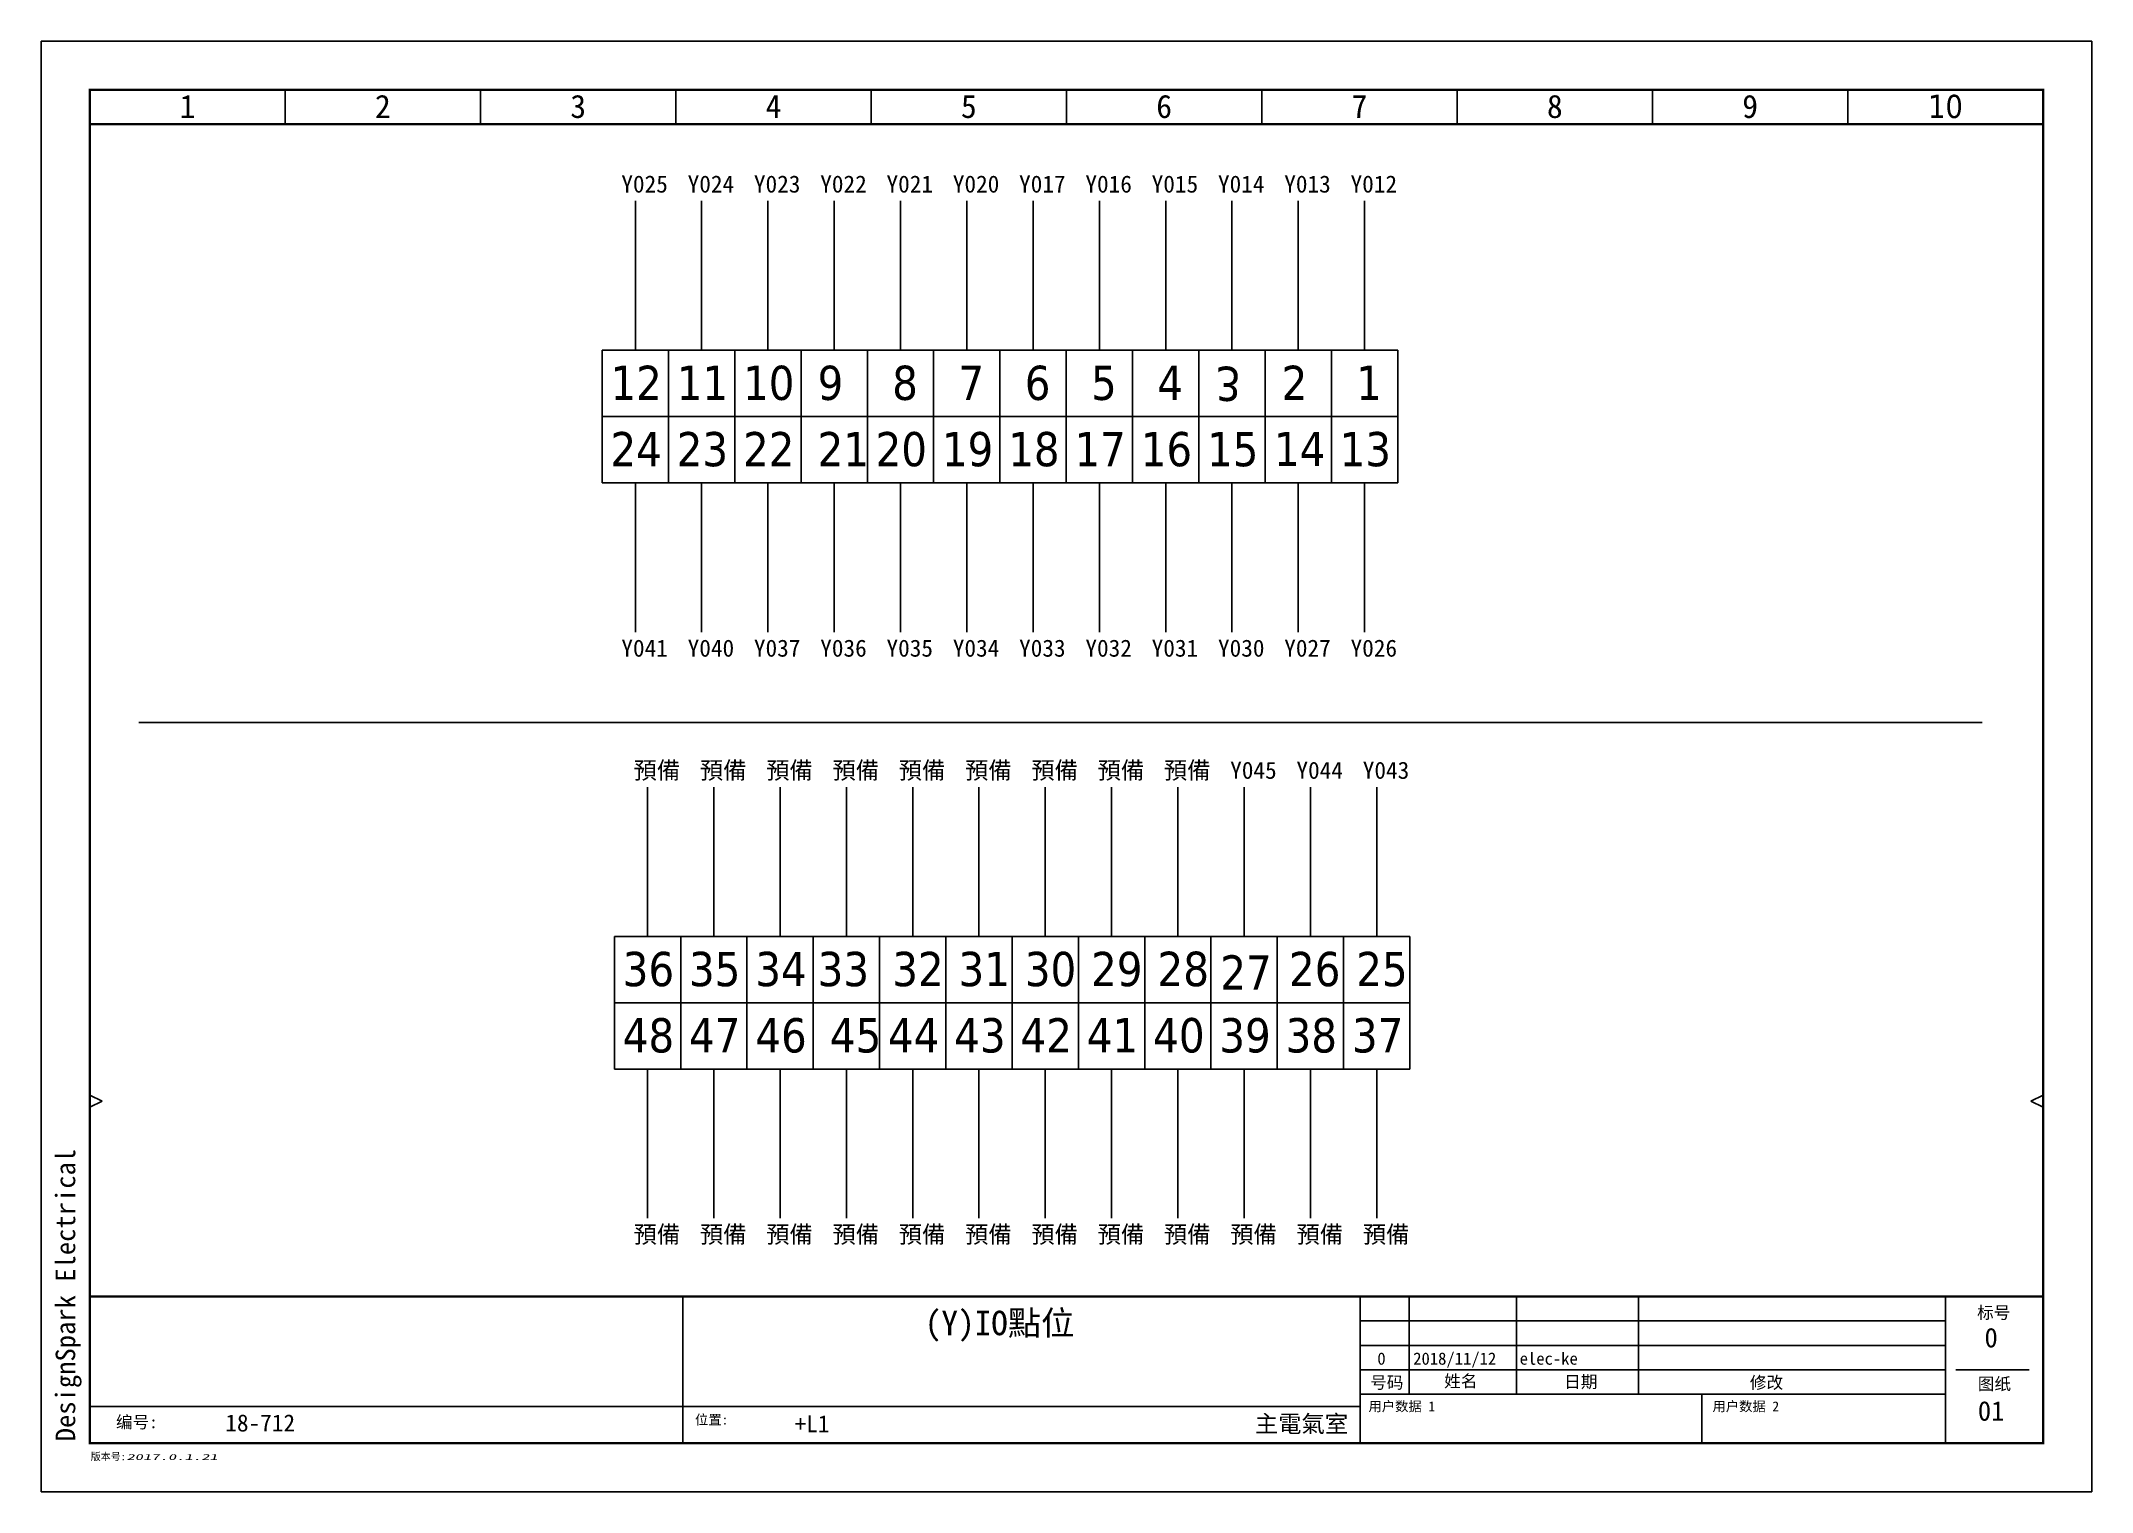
# Model space of a CAD drawing. Header units: millimetres. Extents: x 0 to 420, y 0 to 297.
import ezdxf
from ezdxf.enums import TextEntityAlignment as Align

# ---------------------------------------------------------------- set-up
doc = ezdxf.new("R2010")
doc.units = ezdxf.units.MM
doc.header["$LTSCALE"] = 10
doc.layers.add('DoNotPrint', color=7, linetype='Continuous', plot=False)
doc.layers.add('TITLEBLOCK', color=7, linetype='Continuous')
doc.styles.add('SIMHEI_STANDARD', font='simhei.ttf')
doc.styles.get("Standard").update_dxf_attribs({"font": 'tahoma.ttf'})
doc.styles.add('TAHOMA_STANDARD', font='TAHOMA.TTF')

# ---------------------------------------------------------------- blocks, each defined once
blk = doc.blocks.new('TR_FDP_BASEA3CA_ZH')
at = {"color": 7}
for p, q in [((50, 280), (50, 287)), ((90, 280), (90, 287)), ((130, 280), (130, 287)), ((170, 280), (170, 287)), ((210, 280), (210, 287)), ((250, 280), (250, 287)), ((290, 280), (290, 287)), ((330, 280), (330, 287)), ((370, 280), (370, 287)), ((10, 81.25), (12.5, 80)), ((12.5, 80), (10, 78.75)), ((410, 81.25), (407.5, 80)), ((407.5, 80), (410, 78.75)), ((131.41, 10), (131.41, 40)), ((270.16, 10), (270.16, 40)), ((280.16, 20), (280.16, 40)), ((302.16, 20), (302.16, 40)), ((327.16, 20), (327.16, 40)), ((390, 10), (390, 40)), ((270.16, 35), (390, 35)), ((270.16, 30), (390, 30)), ((270.16, 25), (390, 25)), ((392.11, 25), (407.11, 25)), ((270.16, 17.5), (10, 17.5)), ((270.16, 20), (390, 20)), ((340.08, 20), (340.08, 10))]:
    blk.add_line(p, q, dxfattribs=at)
at = {"color": 7, "const_width": 0.5}
blk.add_lwpolyline([(10, 287), (410, 287), (410, 10), (10, 10)], close=True, dxfattribs=at)
for points in [[(10, 280), (410, 280)], [(10, 40), (410, 40)]]:
    blk.add_lwpolyline(points, dxfattribs=at)
at = {"layer": 'DoNotPrint', "color": 7}
for p, q in [((420, 297), (0, 297)), ((0, 297), (0, 0)), ((420, 0), (420, 297)), ((0, 0), (420, 0))]:
    blk.add_line(p, q, dxfattribs=at)
at = {"color": 7, "style": 'SIMHEI_STANDARD'}
for s, p in [('标号', (399.88, 36.72)), ('号码', (275.59, 22.41)), ('姓名', (290.74, 22.7)), ('日期', (315.32, 22.56)), ('修改', (353.35, 22.4)), ('图纸', (400.03, 22.13))]:
    blk.add_text(s, height=2.5, dxfattribs=at).set_placement(p, align=Align.MIDDLE_CENTER)
blk.add_text('编号:', height=2.5, dxfattribs=at).set_placement((15.35, 13.05))
blk.add_text('位置:', height=2, dxfattribs=at).set_placement((133.92, 14.8), align=Align.MIDDLE_LEFT)
at = {"style": 'SIMHEI_STANDARD'}
blk.add_text('版本号:', height=1.5, dxfattribs=at).set_placement((10.19, 7.25), align=Align.MIDDLE_LEFT)
at = {"color": 7}
for tag, height, style, p in [('#COL', 4.75, 'SIMHEI_STANDARD', (30, 281.25)), ('#COL', 4.75, 'SIMHEI_STANDARD', (70, 281.25)), ('#COL', 4.75, 'SIMHEI_STANDARD', (110, 281.25)), ('#COL', 4.75, 'SIMHEI_STANDARD', (150, 281.25)), ('#COL', 4.75, 'SIMHEI_STANDARD', (190, 281.25)), ('#COL', 4.75, 'SIMHEI_STANDARD', (230, 281.25)), ('#COL', 4.75, 'SIMHEI_STANDARD', (270, 281.25)), ('#COL', 4.75, 'SIMHEI_STANDARD', (310, 281.25)), ('#COL', 4.75, 'SIMHEI_STANDARD', (350, 281.25)), ('#COL', 4.75, 'TAHOMA_STANDARD', (390, 281.25)), ('#PROJECT_DWG_OFFICE', 4, 'SIMHEI_STANDARD', (66.23, 34.15)), ('#PROJECT_DWG_OFFICE_ADDRESS_1', 3, 'SIMHEI_STANDARD', (66.23, 30.11)), ('#PROJECT_DWG_OFFICE_ADDRESS_2', 3, 'SIMHEI_STANDARD', (66.23, 25.87)), ('#PROJECT_DWG_OFFICE_ADDRESS_3', 3, 'SIMHEI_STANDARD', (66.23, 21.95))]:
    blk.add_attdef(tag, text='', height=height, dxfattribs=dict(at, style=style)).set_placement(p, align=Align.CENTER)
at = {"color": 7, "style": 'SIMHEI_STANDARD'}
for tag, height, p in [('#REV_NO_-0', 2.5, (274.5, 37.3)), ('#FOLIO_TZ_0_L1', 5, (196.3, 34.59)), ('#REV_NO_-1', 2.5, (274.5, 32.4)), ('#REV_NO', 4, (399.35, 31.59)), ('#FOLIO_TZ_1_L1', 4, (196.3, 27.51)), ('#REV_NO_-2', 2.5, (274.5, 27.3)), ('#FOLIO_TZ_2_L1', 4, (196.3, 21.54)), ('#FOLIO_TAG', 4, (399.35, 16.59))]:
    blk.add_attdef(tag, text='', height=height, dxfattribs=at).set_placement(p, align=Align.MIDDLE_CENTER)
for tag, height, p in [('#REV_CREATED_ON_-0', 2.5, (281, 37.2)), ('#REV_CREATED_BY_-0', 2.5, (302.7, 37.3)), ('#REV_NO_-0_TZ_0_L1', 2.5, (327.9, 37.3)), ('#REV_CREATED_BY_-1', 2.5, (302.7, 32.4)), ('#REV_CREATED_ON_-1', 2.5, (281, 32.1)), ('#REV_NO_-1_TZ_0_L1', 2.5, (327.9, 32.1)), ('#REV_CREATED_ON_-2', 2.5, (281, 27.3)), ('#REV_CREATED_BY_-2', 2.5, (302.8, 27.3)), ('#REV_NO_-2_TZ_0_L1', 2.5, (327.9, 27.5)), ('##BUNDLE_TX_0_ZH', 2, (271.84, 17.53)), ('##BUNDLE_TX_1_ZH', 2, (342.29, 17.53)), ('#FOLIO_LOC_TAG', 3.5, (154.33, 13.96))]:
    blk.add_attdef(tag, text='', height=height, dxfattribs=at).set_placement(p, align=Align.MIDDLE_LEFT)
blk.add_attdef('#APP_NAME', text='', height=4, rotation=90, dxfattribs=at).set_placement((5, 10.37), align=Align.MIDDLE_LEFT)
blk.add_attdef('#PROJECT_CONTRACT_NUM', text='', height=3.5, dxfattribs=at).set_placement((37.74, 11.33), align=Align.BOTTOM_LEFT)
blk.add_attdef('#FOLIO_LOC_TZ_0_L1', text='', height=3.5, dxfattribs=at).set_placement((267.67, 13.96), align=Align.MIDDLE_RIGHT)
for tag, p in [('#BUNDLE_TX_0', (271.84, 12.19)), ('#BUNDLE_TX_1', (342.1, 12.19))]:
    blk.add_attdef(tag, p, '', height=2.5, dxfattribs=at)
at = {"color": 7, "style": 'SIMHEI_STANDARD', "oblique": 15, "width": 2.071003}
blk.add_attdef('#ELVER', text='', height=1.21, dxfattribs=at).set_placement((17.5, 7.15), align=Align.MIDDLE_LEFT)

msp = doc.modelspace()

# ---------------------------------------------------------------- linework, layer by layer
for p, q in [((114.92, 233.72), (128.5, 233.72)), ((114.92, 233.72), (114.92, 220.15)), ((128.5, 233.72), (142.07, 233.72)), ((128.5, 233.72), (128.5, 220.15)), ((142.07, 233.72), (142.07, 220.15)), ((142.07, 233.72), (155.64, 233.72)), ((155.64, 233.72), (169.22, 233.72)), ((155.64, 233.72), (155.64, 220.15)), ((169.22, 233.72), (182.79, 233.72)), ((169.22, 233.72), (169.22, 220.15)), ((182.79, 233.72), (196.37, 233.72)), ((182.79, 233.72), (182.79, 220.15)), ((196.37, 233.72), (196.37, 220.15)), ((196.37, 233.72), (209.94, 233.72)), ((209.94, 233.72), (223.52, 233.72)), ((209.94, 233.72), (209.94, 220.15)), ((223.52, 233.72), (237.09, 233.72)), ((223.52, 233.72), (223.52, 220.15)), ((237.09, 233.72), (250.67, 233.72)), ((237.09, 233.72), (237.09, 220.15)), ((250.67, 233.72), (250.67, 220.15)), ((250.67, 233.72), (264.24, 233.72)), ((264.24, 233.72), (277.82, 233.72)), ((264.24, 233.72), (264.24, 220.15)), ((277.82, 220.15), (277.82, 233.72)), ((114.92, 220.15), (128.5, 220.15)), ((114.92, 220.15), (114.92, 206.57)), ((114.92, 220.15), (277.82, 220.15)), ((128.5, 220.15), (142.07, 220.15)), ((128.5, 220.15), (128.5, 206.57)), ((142.07, 220.15), (155.64, 220.15)), ((142.07, 220.15), (142.07, 206.57)), ((155.64, 220.15), (169.22, 220.15)), ((155.64, 220.15), (155.64, 206.57)), ((169.22, 220.15), (182.79, 220.15)), ((169.22, 220.15), (169.22, 206.57)), ((182.79, 220.15), (196.37, 220.15)), ((182.79, 220.15), (182.79, 206.57)), ((196.37, 220.15), (196.37, 206.57)), ((196.37, 220.15), (209.94, 220.15)), ((209.94, 220.15), (223.52, 220.15)), ((209.94, 220.15), (209.94, 206.57)), ((223.52, 220.15), (237.09, 220.15)), ((223.52, 220.15), (223.52, 206.57)), ((237.09, 220.15), (250.67, 220.15)), ((237.09, 220.15), (237.09, 206.57)), ((250.67, 220.15), (264.24, 220.15)), ((250.67, 220.15), (250.67, 206.57)), ((264.24, 220.15), (277.82, 220.15)), ((264.24, 220.15), (264.24, 206.57)), ((277.82, 206.57), (277.82, 220.15)), ((114.92, 206.57), (128.5, 206.57)), ((114.92, 206.57), (277.82, 206.57)), ((128.5, 206.57), (142.07, 206.57)), ((142.07, 206.57), (155.64, 206.57)), ((155.64, 206.57), (169.22, 206.57)), ((169.22, 206.57), (182.79, 206.57)), ((182.79, 206.57), (196.37, 206.57)), ((196.37, 206.57), (209.94, 206.57)), ((209.94, 206.57), (223.52, 206.57)), ((223.52, 206.57), (237.09, 206.57)), ((237.09, 206.57), (250.67, 206.57)), ((250.67, 206.57), (264.24, 206.57)), ((264.24, 206.57), (277.82, 206.57)), ((397.5, 157.5), (20, 157.5)), ((117.42, 113.72), (131, 113.72)), ((117.42, 113.72), (117.42, 100.15)), ((131, 113.72), (144.57, 113.72)), ((131, 113.72), (131, 100.15)), ((144.57, 113.72), (158.14, 113.72)), ((144.57, 113.72), (144.57, 100.15)), ((158.14, 113.72), (171.72, 113.72)), ((158.14, 113.72), (158.14, 100.15)), ((171.72, 113.72), (185.29, 113.72)), ((171.72, 113.72), (171.72, 100.15)), ((185.29, 113.72), (198.87, 113.72)), ((185.29, 113.72), (185.29, 100.15)), ((198.87, 113.72), (198.87, 100.15)), ((198.87, 113.72), (212.44, 113.72)), ((212.44, 113.72), (226.02, 113.72)), ((212.44, 113.72), (212.44, 100.15)), ((226.02, 113.72), (239.59, 113.72)), ((226.02, 113.72), (226.02, 100.15)), ((239.59, 113.72), (253.17, 113.72)), ((239.59, 113.72), (239.59, 100.15)), ((253.17, 113.72), (266.74, 113.72)), ((253.17, 113.72), (253.17, 100.15)), ((266.74, 113.72), (280.32, 113.72)), ((266.74, 113.72), (266.74, 100.15)), ((280.32, 100.15), (280.32, 113.72)), ((117.42, 100.15), (117.42, 86.57)), ((117.42, 100.15), (131, 100.15)), ((117.42, 100.15), (280.32, 100.15)), ((131, 100.15), (131, 86.57)), ((131, 100.15), (144.57, 100.15)), ((144.57, 100.15), (144.57, 86.57)), ((144.57, 100.15), (158.14, 100.15)), ((158.14, 100.15), (158.14, 86.57)), ((158.14, 100.15), (171.72, 100.15)), ((171.72, 100.15), (171.72, 86.57)), ((171.72, 100.15), (185.29, 100.15)), ((185.29, 100.15), (185.29, 86.57)), ((185.29, 100.15), (198.87, 100.15)), ((198.87, 100.15), (198.87, 86.57)), ((198.87, 100.15), (212.44, 100.15)), ((212.44, 100.15), (212.44, 86.57)), ((212.44, 100.15), (226.02, 100.15)), ((226.02, 100.15), (226.02, 86.57)), ((226.02, 100.15), (239.59, 100.15)), ((239.59, 100.15), (239.59, 86.57)), ((239.59, 100.15), (253.17, 100.15)), ((253.17, 100.15), (253.17, 86.57)), ((253.17, 100.15), (266.74, 100.15)), ((266.74, 100.15), (266.74, 86.57)), ((266.74, 100.15), (280.32, 100.15)), ((280.32, 86.57), (280.32, 100.15)), ((117.42, 86.57), (131, 86.57)), ((117.42, 86.57), (280.32, 86.57)), ((131, 86.57), (144.57, 86.57)), ((144.57, 86.57), (158.14, 86.57)), ((158.14, 86.57), (171.72, 86.57)), ((171.72, 86.57), (185.29, 86.57)), ((185.29, 86.57), (198.87, 86.57)), ((198.87, 86.57), (212.44, 86.57)), ((212.44, 86.57), (226.02, 86.57)), ((226.02, 86.57), (239.59, 86.57)), ((239.59, 86.57), (253.17, 86.57)), ((253.17, 86.57), (266.74, 86.57)), ((266.74, 86.57), (280.32, 86.57))]:
    msp.add_line(p, q)
at = {"color": 231, "linetype": 'Continuous'}
for points in [[(121.71, 233.72), (121.71, 264.26)], [(135.28, 233.72), (135.28, 264.26)], [(148.86, 233.72), (148.86, 264.26)], [(162.43, 233.72), (162.43, 264.26)], [(176.01, 233.72), (176.01, 264.26)], [(189.58, 233.72), (189.58, 264.26)], [(203.16, 233.72), (203.16, 264.26)], [(216.73, 233.72), (216.73, 264.26)], [(230.31, 233.72), (230.31, 264.26)], [(243.88, 233.72), (243.88, 264.26)], [(257.45, 233.72), (257.45, 264.26)], [(271.03, 233.72), (271.03, 264.26)], [(121.71, 176.03), (121.71, 206.57)], [(135.28, 176.03), (135.28, 206.57)], [(148.86, 176.03), (148.86, 206.57)], [(162.43, 176.03), (162.43, 206.57)], [(176.01, 176.03), (176.01, 206.57)], [(189.58, 176.03), (189.58, 206.57)], [(203.16, 176.03), (203.16, 206.57)], [(216.73, 176.03), (216.73, 206.57)], [(230.31, 176.03), (230.31, 206.57)], [(243.88, 176.03), (243.88, 206.57)], [(257.45, 176.03), (257.45, 206.57)], [(271.03, 176.03), (271.03, 206.57)], [(124.21, 113.72), (124.21, 144.26)], [(137.78, 113.72), (137.78, 144.26)], [(151.36, 113.72), (151.36, 144.26)], [(164.93, 113.72), (164.93, 144.26)], [(178.51, 113.72), (178.51, 144.26)], [(192.08, 113.72), (192.08, 144.26)], [(205.66, 113.72), (205.66, 144.26)], [(219.23, 113.72), (219.23, 144.26)], [(232.81, 113.72), (232.81, 144.26)], [(246.38, 113.72), (246.38, 144.26)], [(259.95, 113.72), (259.95, 144.26)], [(273.53, 113.72), (273.53, 144.26)], [(124.21, 56.03), (124.21, 86.57)], [(137.78, 56.03), (137.78, 86.57)], [(151.36, 56.03), (151.36, 86.57)], [(164.93, 56.03), (164.93, 86.57)], [(178.51, 56.03), (178.51, 86.57)], [(192.08, 56.03), (192.08, 86.57)], [(205.66, 56.03), (205.66, 86.57)], [(219.23, 56.03), (219.23, 86.57)], [(232.81, 56.03), (232.81, 86.57)], [(246.38, 56.03), (246.38, 86.57)], [(259.95, 56.03), (259.95, 86.57)], [(273.53, 56.03), (273.53, 86.57)]]:
    msp.add_lwpolyline(points, dxfattribs=at)

# ---------------------------------------------------------------- block references
at = {"layer": 'TITLEBLOCK'}
ref = msp.add_blockref('TR_FDP_BASEA3CA_ZH', (0, 0), dxfattribs=at)
ref.add_attrib('#COL', '1', dxfattribs={"layer": '0', "color": 7, "height": 4.75, "style": 'SIMHEI_STANDARD'}).set_placement((30, 281.25), align=Align.CENTER)
ref.add_attrib('#COL', '2', dxfattribs={"layer": '0', "color": 7, "height": 4.75, "style": 'SIMHEI_STANDARD'}).set_placement((70, 281.25), align=Align.CENTER)
ref.add_attrib('#COL', '3', dxfattribs={"layer": '0', "color": 7, "height": 4.75, "style": 'SIMHEI_STANDARD'}).set_placement((110, 281.25), align=Align.CENTER)
ref.add_attrib('#COL', '4', dxfattribs={"layer": '0', "color": 7, "height": 4.75, "style": 'SIMHEI_STANDARD'}).set_placement((150, 281.25), align=Align.CENTER)
ref.add_attrib('#COL', '5', dxfattribs={"layer": '0', "color": 7, "height": 4.75, "style": 'SIMHEI_STANDARD'}).set_placement((190, 281.25), align=Align.CENTER)
ref.add_attrib('#COL', '6', dxfattribs={"layer": '0', "color": 7, "height": 4.75, "style": 'SIMHEI_STANDARD'}).set_placement((230, 281.25), align=Align.CENTER)
ref.add_attrib('#COL', '7', dxfattribs={"layer": '0', "color": 7, "height": 4.75, "style": 'SIMHEI_STANDARD'}).set_placement((270, 281.25), align=Align.CENTER)
ref.add_attrib('#COL', '8', dxfattribs={"layer": '0', "color": 7, "height": 4.75, "style": 'SIMHEI_STANDARD'}).set_placement((310, 281.25), align=Align.CENTER)
ref.add_attrib('#COL', '9', dxfattribs={"layer": '0', "color": 7, "height": 4.75, "style": 'SIMHEI_STANDARD'}).set_placement((350, 281.25), align=Align.CENTER)
ref.add_attrib('#COL', '10', dxfattribs={"layer": '0', "color": 7, "height": 4.75, "style": 'TAHOMA_STANDARD'}).set_placement((390, 281.25), align=Align.CENTER)
ref.add_attrib('#ELVER', '2017.0.1.21', dxfattribs={"layer": '0', "color": 7, "height": 1.2071, "style": 'SIMHEI_STANDARD', "oblique": 15, "width": 2.071003}).set_placement((17.5, 7.15), align=Align.MIDDLE_LEFT)
ref.add_attrib('#FOLIO_TZ_0_L1', '(Y)IO點位', dxfattribs={"layer": '0', "color": 7, "height": 5, "style": 'SIMHEI_STANDARD'}).set_placement((196.3, 34.59), align=Align.MIDDLE_CENTER)
ref.add_attrib('#FOLIO_TAG', '01', dxfattribs={"layer": '0', "color": 7, "height": 4, "style": 'SIMHEI_STANDARD'}).set_placement((399.35, 16.59), align=Align.MIDDLE_CENTER)
ref.add_attrib('##BUNDLE_TX_0_ZH', '用户数据 1', dxfattribs={"layer": '0', "color": 7, "height": 2, "style": 'SIMHEI_STANDARD'}).set_placement((271.84, 17.53), align=Align.MIDDLE_LEFT)
ref.add_attrib('##BUNDLE_TX_1_ZH', '用户数据 2', dxfattribs={"layer": '0', "color": 7, "height": 2, "style": 'SIMHEI_STANDARD'}).set_placement((342.29, 17.53), align=Align.MIDDLE_LEFT)
ref.add_attrib('#FOLIO_LOC_TZ_0_L1', '主電氣室', dxfattribs={"layer": '0', "color": 7, "height": 3.5, "style": 'SIMHEI_STANDARD'}).set_placement((267.67, 13.96), align=Align.MIDDLE_RIGHT)
ref.add_attrib('#REV_NO', '0', dxfattribs={"layer": '0', "color": 7, "height": 4, "style": 'SIMHEI_STANDARD'}).set_placement((399.35, 31.59), align=Align.MIDDLE_CENTER)
ref.add_attrib('#PROJECT_CONTRACT_NUM', '18-712', dxfattribs={"layer": '0', "color": 7, "height": 3.5, "style": 'SIMHEI_STANDARD'}).set_placement((37.74, 11.33), align=Align.BOTTOM_LEFT)
ref.add_attrib('#FOLIO_LOC_TAG', '+L1', dxfattribs={"layer": '0', "color": 7, "height": 3.5, "style": 'SIMHEI_STANDARD'}).set_placement((154.33, 13.96), align=Align.MIDDLE_LEFT)
ref.add_attrib('#REV_CREATED_BY_-2', 'elec-ke', dxfattribs={"layer": '0', "color": 7, "height": 2.5, "style": 'SIMHEI_STANDARD'}).set_placement((302.8, 27.3), align=Align.MIDDLE_LEFT)
ref.add_attrib('#REV_CREATED_ON_-2', '2018/11/12', dxfattribs={"layer": '0', "color": 7, "height": 2.5, "style": 'SIMHEI_STANDARD'}).set_placement((281, 27.3), align=Align.MIDDLE_LEFT)
ref.add_attrib('#REV_NO_-2', '0', dxfattribs={"layer": '0', "color": 7, "height": 2.5, "style": 'SIMHEI_STANDARD'}).set_placement((274.5, 27.3), align=Align.MIDDLE_CENTER)
ref.add_attrib('#APP_NAME', 'DesignSpark Electrical', dxfattribs={"layer": '0', "color": 7, "height": 4, "rotation": 90, "style": 'SIMHEI_STANDARD'}).set_placement((5, 10.37), align=Align.MIDDLE_LEFT)

# ---------------------------------------------------------------- texts
at = {"style": 'SIMHEI_STANDARD'}
for s, p in [('Y025', (118.84, 265.98)), ('Y024', (132.42, 265.98)), ('Y023', (145.99, 265.98)), ('Y022', (159.57, 265.98)), ('Y021', (173.14, 265.98)), ('Y020', (186.72, 265.98)), ('Y017', (200.29, 265.98)), ('Y016', (213.87, 265.98)), ('Y015', (227.44, 265.98)), ('Y014', (241.02, 265.98)), ('Y013', (254.59, 265.98)), ('Y012', (268.17, 265.98)), ('Y041', (118.84, 170.98)), ('Y040', (132.42, 170.98)), ('Y037', (145.99, 170.98)), ('Y036', (159.57, 170.98)), ('Y035', (173.14, 170.98)), ('Y034', (186.72, 170.98)), ('Y033', (200.29, 170.98)), ('Y032', (213.87, 170.98)), ('Y031', (227.44, 170.98)), ('Y030', (241.02, 170.98)), ('Y027', (254.59, 170.98)), ('Y026', (268.17, 170.98)), ('預備', (121.34, 145.98)), ('預備', (134.92, 145.98)), ('預備', (148.49, 145.98)), ('預備', (162.07, 145.98)), ('預備', (175.64, 145.98)), ('預備', (189.22, 145.98)), ('預備', (202.79, 145.98)), ('預備', (216.37, 145.98)), ('預備', (229.94, 145.98)), ('Y045', (243.52, 145.98)), ('Y044', (257.09, 145.98)), ('Y043', (270.67, 145.98)), ('預備', (121.34, 50.98)), ('預備', (134.92, 50.98)), ('預備', (148.49, 50.98)), ('預備', (162.07, 50.98)), ('預備', (175.64, 50.98)), ('預備', (189.22, 50.98)), ('預備', (202.79, 50.98)), ('預備', (216.37, 50.98)), ('預備', (229.94, 50.98)), ('預備', (243.52, 50.98)), ('預備', (257.09, 50.98)), ('預備', (270.67, 50.98))]:
    msp.add_text(s, height=3.5, dxfattribs=at).set_placement(p)
for s, height, p in [('12', 7, (116.62, 223.54)), ('11', 7, (130.19, 223.54)), ('10', 7, (143.77, 223.54)), ('9', 7, (159.04, 223.54)), ('8', 7, (174.31, 223.54)), ('7', 7, (187.88, 223.54)), ('6', 7, (201.46, 223.54)), ('5', 7, (215.03, 223.54)), ('4', 7, (228.61, 223.54)), ('2', 7, (254.06, 223.54)), ('1', 7, (269.33, 223.54)), ('24', 7, (116.62, 209.97)), ('23', 7, (130.19, 209.97)), ('22', 7, (143.77, 209.97)), ('21', 7, (159.04, 209.97)), ('20', 7, (170.92, 209.97)), ('19', 7, (184.49, 209.97)), ('18', 7, (198.07, 209.97)), ('17', 7, (211.64, 209.97)), ('16', 7, (225.21, 209.97)), ('15', 7, (238.79, 209.97)), ('14', 7, (252.5, 210)), ('13', 7, (265.94, 209.97)), ('36', 7.02, (119.12, 103.54)), ('35', 7.02, (132.69, 103.54)), ('34', 7.02, (146.27, 103.54)), ('33', 7.02, (159.04, 103.54)), ('32', 7.02, (174.31, 103.54)), ('31', 7.02, (187.88, 103.54)), ('30', 7.02, (201.46, 103.54)), ('29', 7.02, (215.03, 103.54)), ('28', 7.05, (228.61, 103.54)), ('27', 7.02, (241.5, 102.83)), ('26', 7.02, (255.56, 103.54)), ('25', 7.02, (269.33, 103.54)), ('48', 7.02, (119.12, 89.97)), ('47', 7.02, (132.69, 89.97)), ('46', 7.02, (146.27, 89.97)), ('45', 7.02, (161.54, 89.97)), ('44', 7.02, (173.42, 89.97)), ('43', 7.02, (186.99, 89.97)), ('42', 7.02, (200.57, 89.97)), ('41', 7.02, (214.14, 89.97)), ('40', 7.05, (227.71, 89.97)), ('39', 7.02, (241.29, 89.97)), ('38', 7.02, (254.86, 89.97)), ('37', 7.02, (268.44, 89.97))]:
    msp.add_text(s, height=height).set_placement(p)
at = {"text_generation_flag": 4}
msp.add_text('3', height=7, dxfattribs=at).set_placement((240.49, 230.33))

doc.saveas('drawing.dxf')
